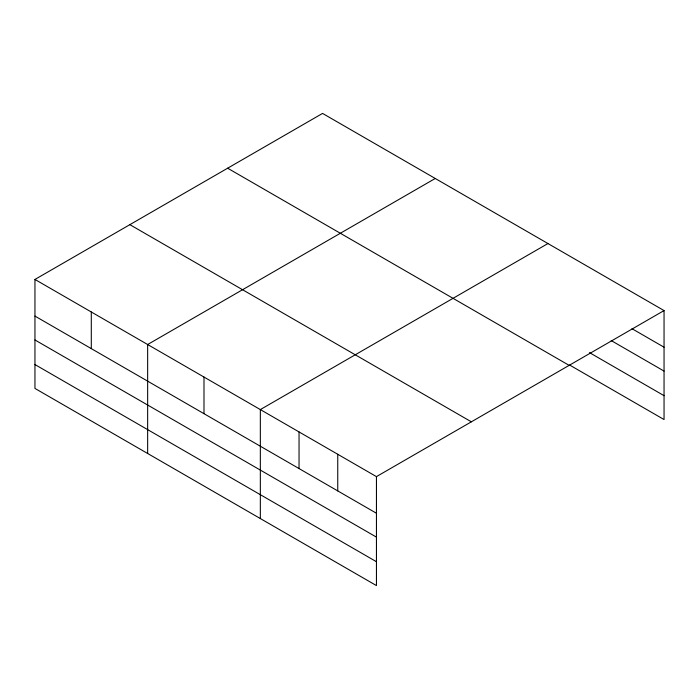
<?xml version="1.0" encoding="UTF-8"?>
<svg xmlns="http://www.w3.org/2000/svg" width="699" height="699" viewBox="0 0 699 699"><rect width="100%" height="100%" fill="white"/><g stroke="black" fill="none" stroke-linecap="round" stroke-linejoin="round"><path stroke-width="1.05" d="M34.95 279.451L376.446 476.622L376.446 585.587L34.95 388.426L34.95 279.451L322.554 113.413L664.05 310.574L664.05 419.549L569.65 365.044M435.25 178.472L147.646 344.52L147.646 453.494M547.937 243.54L260.343 409.579L260.343 518.553M376.446 476.622L664.05 310.574M631.957 328.679L664.05 347.202M611.188 340.562L664.05 371.082M589.475 352.619L664.05 395.669M227.647 168.206L569.143 365.367M129.857 224.659L471.353 421.82M34.95 316.088L376.446 513.249M34.95 339.959L376.446 537.12M34.95 364.555L376.446 561.716M337.748 454.271L337.748 490.908M299.041 431.93L299.041 468.557M203.994 377.049L203.994 413.686M91.298 311.99L91.298 348.618"/></g></svg>
